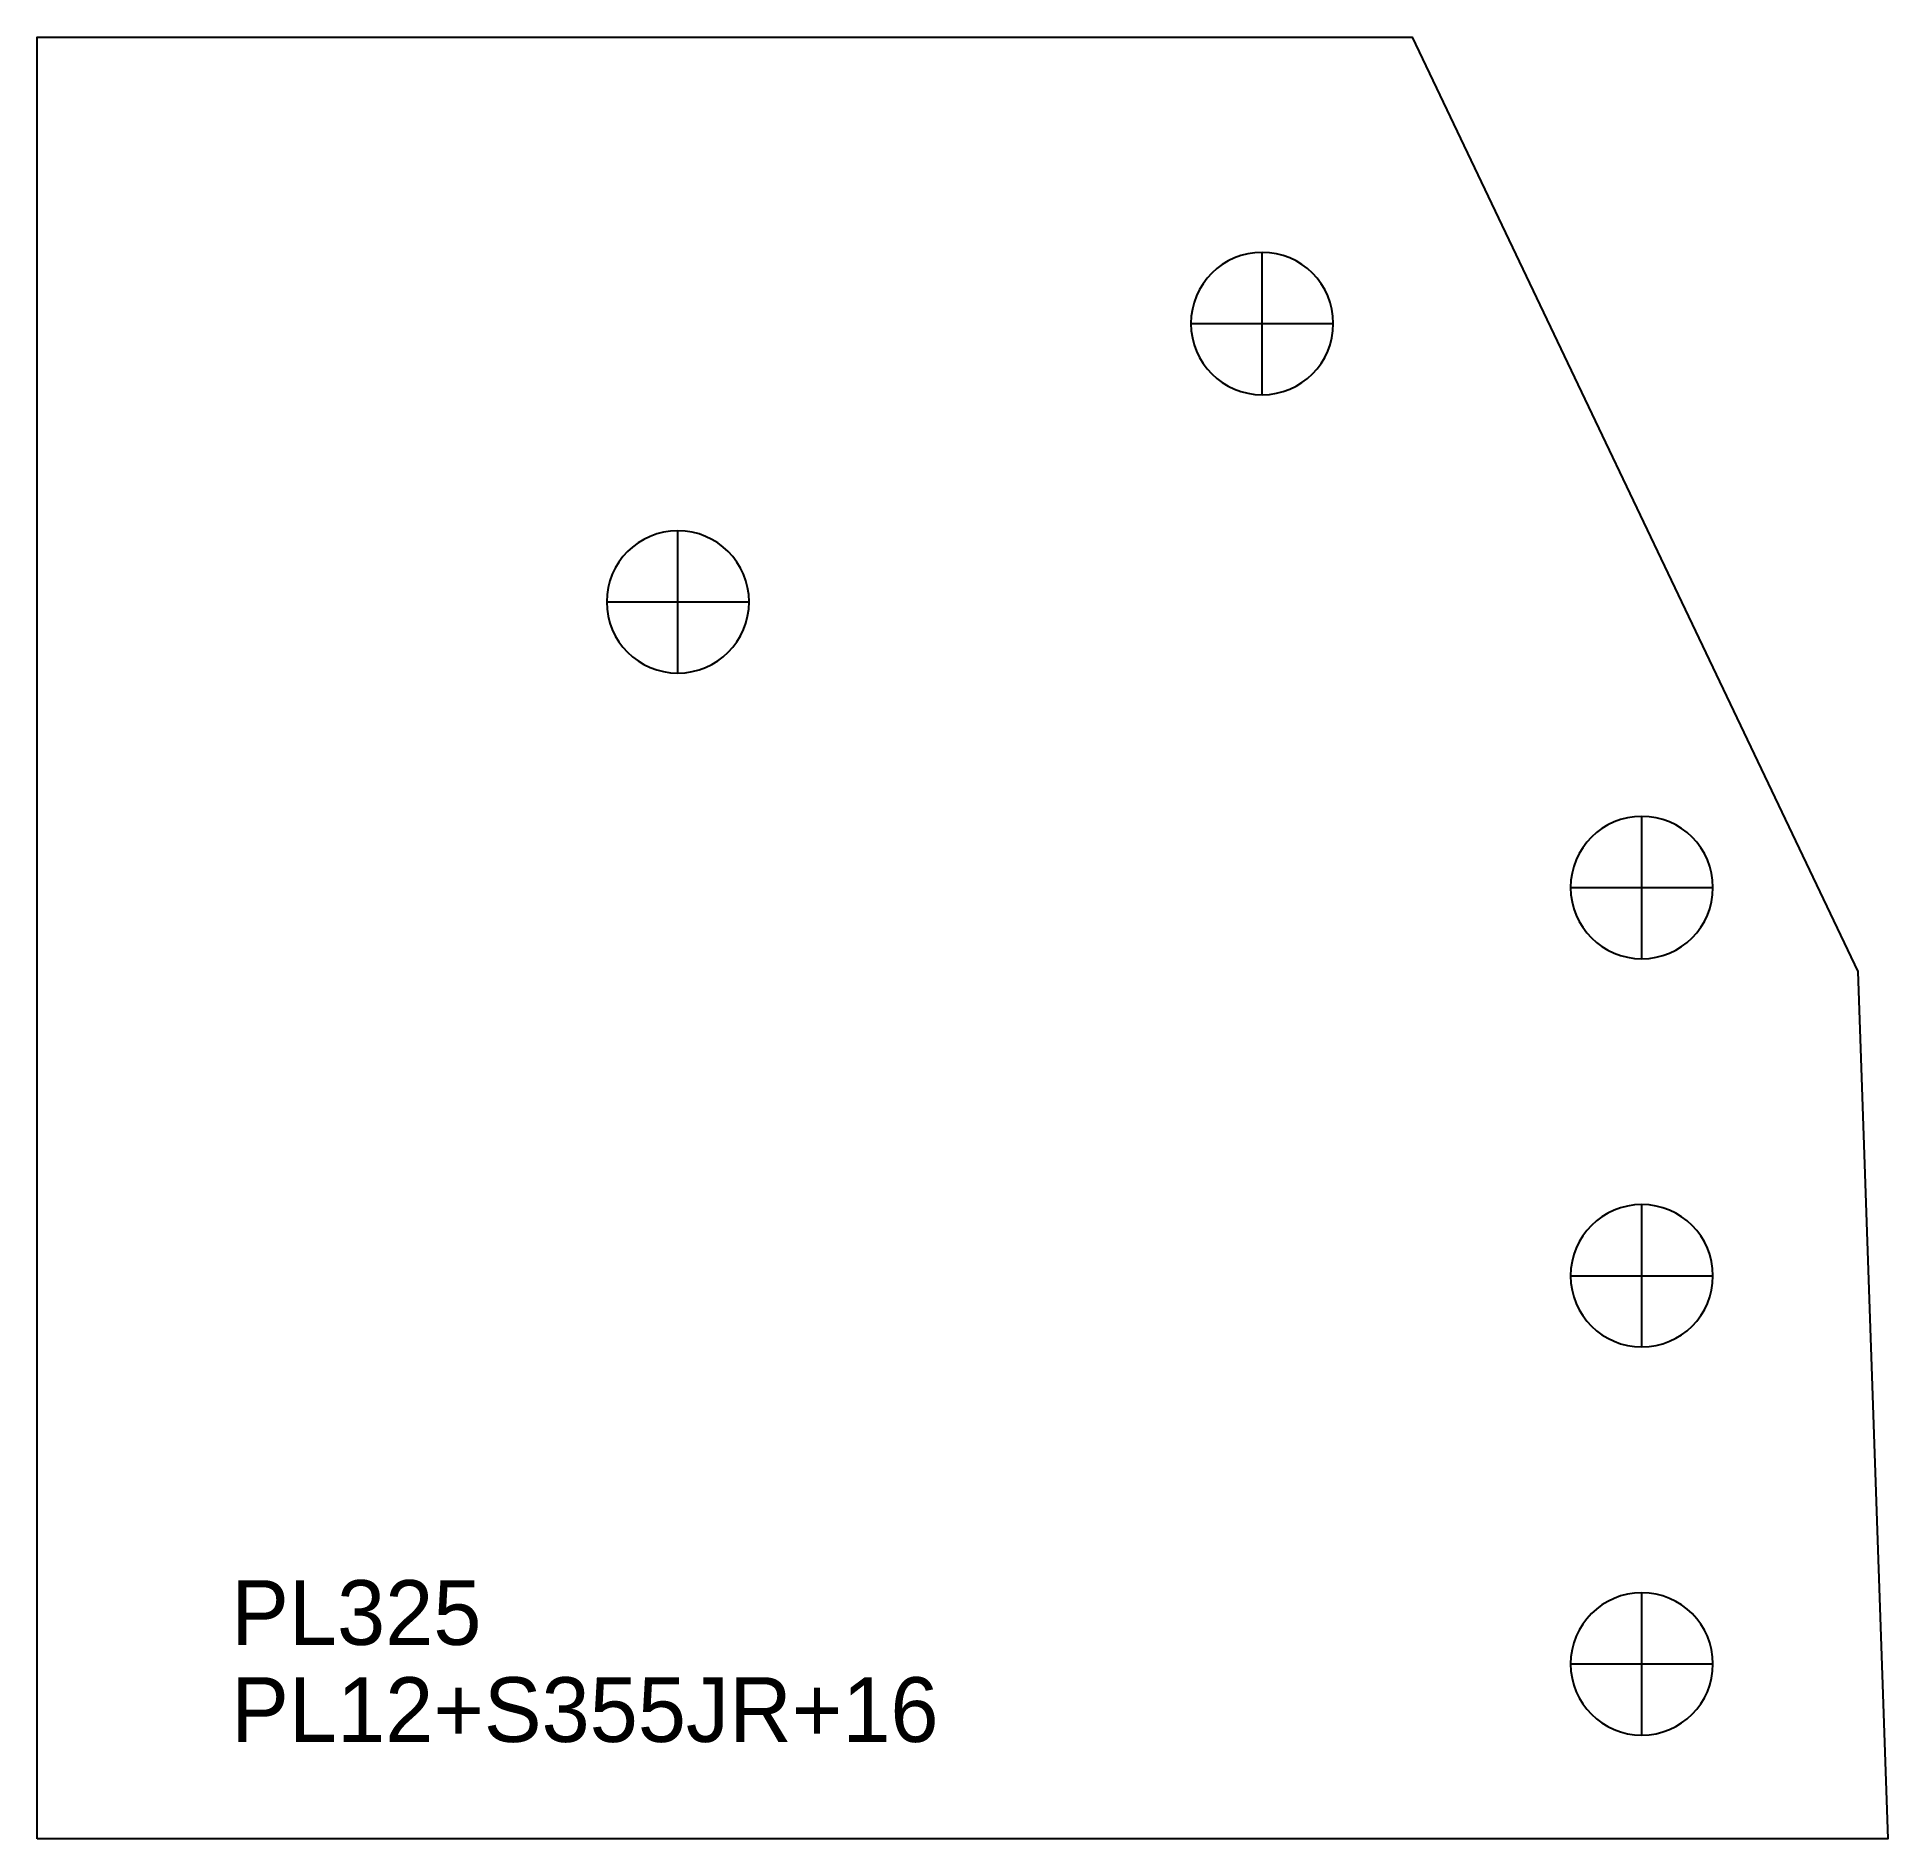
# Model space of a CAD drawing. Extents: x 0 to 286, y 0 to 278.
import ezdxf

# ---------------------------------------------------------------- set-up
doc = ezdxf.new("R2010")
doc.units = 0
for name, color, linetype in [('22', 7, 'CONTINUOUS'), ('CUT', 7, 'CONTINUOUS'), ('SCRIBE', 3, 'CONTINUOUS'), ('TEXT', 7, 'CONTINUOUS')]:
    doc.layers.add(name, color=color, linetype=linetype)

msp = doc.modelspace()

# ---------------------------------------------------------------- linework, layer by layer
at = {"layer": '22', "color": 7, "linetype": 'CONTINUOUS'}
for p, q in [((189.29, 223.21), (189.29, 245.21)), ((178.29, 234.21), (200.29, 234.21)), ((99.02, 180.19), (99.02, 202.19)), ((88.02, 191.19), (110.02, 191.19)), ((247.96, 136.05), (247.96, 158.05)), ((236.96, 147.05), (258.96, 147.05)), ((247.96, 76.05), (247.96, 98.05)), ((236.96, 87.05), (258.96, 87.05)), ((247.96, 16.05), (247.96, 38.05)), ((236.96, 27.05), (258.96, 27.05))]:
    msp.add_line(p, q, dxfattribs=at)
for points in [[(189.29, 245.21, 1), (189.29, 223.21, 1)], [(99.02, 202.19, 1), (99.02, 180.19, 1)], [(247.96, 158.05, 1), (247.96, 136.05, 1)], [(247.96, 98.05, 1), (247.96, 76.05, 1)], [(247.96, 38.05, 1), (247.96, 16.05, 1)]]:
    msp.add_lwpolyline(points, format="xyb", close=True, dxfattribs=at)
at = {"layer": 'CUT', "color": 7, "linetype": 'CONTINUOUS'}
msp.add_lwpolyline([(0, 0), (0, 278.5), (212.49, 278.5), (281.32, 134.07), (286, 0)], close=True, dxfattribs=at)

# ---------------------------------------------------------------- texts
at = {"layer": 'SCRIBE', "color": 3}
msp.add_text('PL325', height=10, dxfattribs=at).set_placement((30, 30))
at = {"layer": 'TEXT', "color": 7}
msp.add_text('PL12+S355JR+16', height=10, dxfattribs=at).set_placement((30, 15))

doc.saveas('drawing.dxf')
